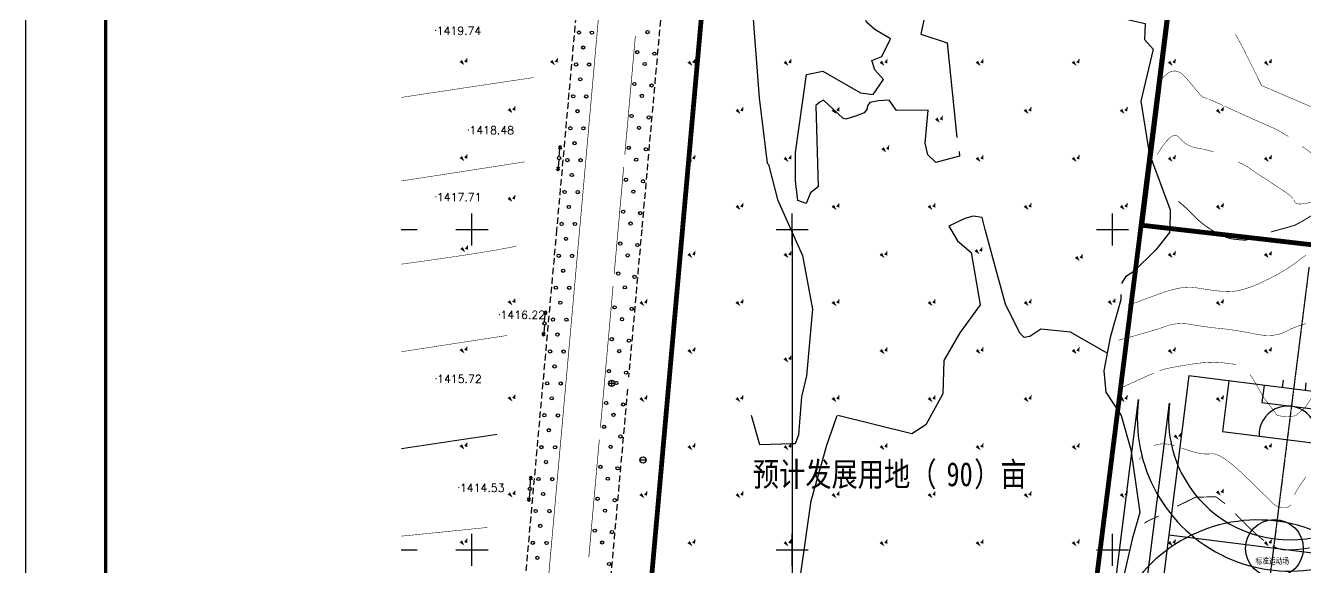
# Model space of a CAD drawing. Extents: x 496261 to 1768172, y 3738341 to 4579341.
# Drawn here: x 496260.6 to 496660.3, y 4379394.5 to 4379563.7 of the extents above; entities that cross this region are included whole.
import ezdxf
from ezdxf.enums import TextEntityAlignment as Align

# ---------------------------------------------------------------- set-up
doc = ezdxf.new("R2010")
doc.units = 0
doc.header["$MEASUREMENT"] = 0
for name, pattern in [('DASHDOT', [25.4, 12.7, -6.35, 0, -6.35]), ('DIVIDE', [1.25, 0.5, -0.25, 0, -0.25, 0, -0.25]), ('X5', [3, 2, -1])]:
    doc.linetypes.add(name, pattern=pattern)
doc.layers.get('0').update_dxf_attribs({"color": 8, "linetype": 'CONTINUOUS'})
for name, color, linetype in [('DGX', 8, 'CONTINUOUS'), ('DLSS', 8, 'CONTINUOUS'), ('DMTZ', 8, 'CONTINUOUS'), ('GXYZ', 8, 'CONTINUOUS'), ('lgcd', 8, 'CONTINUOUS'), ('PUB_TEXT', 7, 'CONTINUOUS'), ('PUB_TITLE', 7, 'CONTINUOUS'), ('TK', 8, 'CONTINUOUS'), ('ZBTZ', 8, 'CONTINUOUS'), ('体育块', 117, 'CONTINUOUS'), ('围栏', 7, 'CONTINUOUS'), ('用地红线', 1, 'DIVIDE')]:
    doc.layers.add(name, color=color, linetype=linetype)
doc.styles.add('HT', font='simhei.ttf', dxfattribs={"width": 0.8})
doc.styles.get("Standard").update_dxf_attribs({"font": 'rs.shx', "bigfont": 'hztxt.shx'})
doc.linetypes.add('10411', pattern='A,2,[150,AAA.SHX,S=1,R=0,X=0,Y=1],2,[151,AAA.SHX,S=1,R=0,X=0,Y=3],1e-11', length=4)
doc.linetypes.add('FENCELINE2', pattern='A,0.25,-0.1,[132,ltypeshp.shx,S=0.1,R=0,X=-0.1,Y=0],-0.1,1', length=1.45)

# ---------------------------------------------------------------- blocks, each defined once
blk = doc.blocks.new('gc170')
at = {"linetype": 'Continuous'}
blk.add_circle((0, 0), 0.5, dxfattribs=at)
blk = doc.blocks.new('gc090')
for points in [[(-1.02, 0.41, 1, 0, 0), (0.15, -0.9, 0, 0, 0)], [(1.07, 1.45, 0, 1, 0), (0.52, 0.05, 1, 1, 0)]]:
    blk.add_lwpolyline(points, format="xyseb")
blk = doc.blocks.new('gc013a')
at = {"linetype": 'Continuous'}
blk.add_line((0.5, 0), (4, 0), dxfattribs=at)
at = {"linetype": 'Continuous', "flags": 128}
for points in [[(2.88, 0.5), (3.38, 0), (2.88, -0.5)], [(3.5, 0.5), (4, 0), (3.5, -0.5)]]:
    blk.add_lwpolyline(points, dxfattribs=at)
blk = doc.blocks.new('gc043')
for p, q in [((-1, 0), (1, 0)), ((0, -1), (0, 1))]:
    blk.add_line(p, q)
blk.add_circle((0, 0), 1)
blk = doc.blocks.new('GC042')
blk.add_line((-1, 0), (1, 0))
blk.add_circle((0, 0), 1)
blk = doc.blocks.new('WERRWW')
at = {"layer": '体育块', "color": 95, "linetype": 'DASHDOT'}
blk.add_line((4835954, -5346683), (4835954, -5521981), dxfattribs=at)
at = {"layer": '体育块', "color": 95}
for p, q in [((4873495, -5351963), (4873495, -5364992)), ((4883255, -5351963), (4873495, -5351963)), ((4883255, -5521972), (4883255, -5351963)), ((4832354, -5382683), (4832354, -5385083)), ((4839554, -5382683), (4839554, -5385083)), ((4868954, -5385083), (4802954, -5385083)), ((4802954, -5385083), (4802954, -5485283)), ((4815554, -5385083), (4815554, -5400983)), ((4826654, -5385083), (4826654, -5390483)), ((4845254, -5385083), (4845254, -5390483)), ((4856354, -5385083), (4856354, -5400983)), ((4868954, -5485283), (4868954, -5385083)), ((4826654, -5390483), (4845254, -5390483)), ((4788289, -5474207), (4788289, -5394341)), ((4798049, -5474207), (4798049, -5394341)), ((4873860, -5394341), (4873860, -5474207)), ((4815554, -5400983), (4856354, -5400983)), ((4868954, -5435183), (4802954, -5435183)), ((4815554, -5469219), (4856354, -5469219)), ((4815554, -5485119), (4815554, -5469219)), ((4856354, -5485119), (4856354, -5469219)), ((4826654, -5479719), (4845254, -5479719)), ((4826654, -5485119), (4826654, -5479719)), ((4845254, -5485119), (4845254, -5479719)), ((4802954, -5485283), (4868954, -5485283)), ((4832354, -5487689), (4832354, -5485289)), ((4839554, -5487689), (4839554, -5485289)), ((4832354, -5487689), (4839554, -5487689)), ((4873495, -5503673), (4873495, -5521972)), ((4873845, -5521972), (4883255, -5521972))]:
    blk.add_line(p, q, dxfattribs=at)
blk.add_circle((4836249, -5435183), 9000, dxfattribs=at)
for centre, radius, start, end in [((4835947, -5394341), 47658, 38.01301, 180), ((4835947, -5394341), 37898, 0, 180), ((4835954, -5399483), 9000, 189.5941, 350.4059), ((4835954, -5470719), 9000, 9.5941, 170.4059), ((4835947, -5474323), 47658, 179.82458, 321.98699), ((4835947, -5474323), 37898, 179.82458, 0.17542)]:
    blk.add_arc(centre, radius, start, end, dxfattribs=at)

msp = doc.modelspace()

# ---------------------------------------------------------------- linework, layer by layer
at = {"linetype": 'Continuous', "flags": 128}
msp.add_lwpolyline([(496500, 4379500), (496500, 4379220.83)], dxfattribs=at)
at = {"layer": 'DGX', "color": 8, "linetype": 'Continuous', "const_width": 0.15}
for points in [[(496638.44, 4379560.95), (496641.25, 4379555.85)], [(496614.71, 4379455.88), (496615.43, 4379456.15), (496616.08, 4379456.36), (496616.65, 4379456.51), (496617.35, 4379456.66), (496618.17, 4379456.84), (496619.11, 4379457.02), (496620.18, 4379457.21), (496621.37, 4379457.42), (496622.68, 4379457.64), (496624.11, 4379457.88), (496625.57, 4379458.09), (496626.95, 4379458.27), (496628.26, 4379458.41), (496629.5, 4379458.5), (496630.66, 4379458.56), (496631.74, 4379458.57), (496632.75, 4379458.55), (496633.69, 4379458.48), (496634.57, 4379458.39), (496635.41, 4379458.29), (496636.2, 4379458.2), (496636.96, 4379458.09), (496637.68, 4379457.99), (496638.35, 4379457.88), (496638.57, 4379457.84)], [(496638.57, 4379457.84), (496638.68, 4379457.82)], [(496603.29, 4379450.85), (496605.84, 4379452.02), (496608.12, 4379453.05), (496610.13, 4379453.95), (496611.86, 4379454.7), (496612.98, 4379455.18)], [(496642.97, 4379454.72), (496643.69, 4379453.69), (496644.5, 4379452.4), (496645.35, 4379450.92), (496646.19, 4379449.41), (496646.98, 4379447.99), (496647.21, 4379447.59), (496651.52, 4379441.93), (496654.47, 4379441.49), (496657.17, 4379441.85), (496660.31, 4379444.53), (496660.78, 4379445.26), (496661.81, 4379446.92), (496662.36, 4379447.74)]]:
    msp.add_lwpolyline(points, dxfattribs=at)
at = {"layer": 'DGX', "color": 8, "linetype": 'Continuous'}
for points, const_width, elevation in [([(496641.2, 4379555.85), (496646.59, 4379544.96), (496649.31, 4379543.8)], 0.15, 1414), ([(496613.76, 4379544.28), (496614.91, 4379546.24), (496616.06, 4379547.75), (496617.22, 4379548.8), (496618.39, 4379549.4), (496619.56, 4379549.54), (496620.75, 4379549.22), (496621.94, 4379548.46), (496623.13, 4379547.23), (496624.26, 4379545.87), (496625.25, 4379544.69), (496626.09, 4379543.69), (496626.78, 4379542.87), (496627.33, 4379542.23), (496627.74, 4379541.77), (496628, 4379541.49), (496628.11, 4379541.4), (496628.17, 4379541.39), (496628.24, 4379541.37), (496628.34, 4379541.34), (496628.46, 4379541.3), (496628.6, 4379541.26), (496628.77, 4379541.21), (496628.95, 4379541.15), (496629.16, 4379541.09), (496629.5, 4379540.96), (496629.69, 4379540.88)], 0.15, 1413.5), ([(496419.21, 4379547.46), (496418.53, 4379547.36), (496411.67, 4379546.34), (496404.15, 4379545.22), (496395.97, 4379543.99), (496387.5, 4379542.71)], 0.15, 1419), ([(496387.5, 4379542.71), (496387.13, 4379542.65), (496377.9, 4379541.26), (496377.88, 4379541.25)], 0.15, 1419), ([(496630.04, 4379540.74), (496630.07, 4379540.72), (496630.88, 4379540.38), (496631.93, 4379539.92), (496633.21, 4379539.35), (496634.57, 4379538.73)], 0.15, 1413.5), ([(496649.41, 4379543.76), (496662.22, 4379538.27)], 0.15, 1414), ([(496635.05, 4379538.52), (496636.47, 4379537.87), (496638.46, 4379536.97), (496640.49, 4379536.05), (496642.34, 4379535.21), (496644.03, 4379534.45), (496645.56, 4379533.77), (496646.92, 4379533.16), (496648.11, 4379532.64), (496649.14, 4379532.19), (496650, 4379531.83), (496650.82, 4379531.46), (496651.69, 4379531.01), (496652.64, 4379530.49), (496653.65, 4379529.88), (496654.73, 4379529.19), (496654.97, 4379529.03)], 0.15, 1413.5), ([(496613.97, 4379523.48), (496615.48, 4379525.78), (496616.82, 4379527.53), (496618, 4379528.72), (496619.02, 4379529.37), (496619.87, 4379529.46), (496620.56, 4379529), (496621.18, 4379528.3), (496621.83, 4379527.68), (496622.5, 4379527.13), (496623.19, 4379526.66), (496623.91, 4379526.26), (496624.65, 4379525.93), (496625.42, 4379525.68), (496626.21, 4379525.5), (496626.99, 4379525.36), (496627.74, 4379525.22), (496628.44, 4379525.08), (496629.1, 4379524.93), (496629.72, 4379524.78), (496630.3, 4379524.63), (496630.84, 4379524.48), (496631.34, 4379524.33), (496631.66, 4379524.22)], 0.15, 1413), ([(496659.32, 4379525.93), (496659.59, 4379525.73), (496660.69, 4379524.91), (496661.66, 4379524.19), (496662.49, 4379523.57), (496663.18, 4379523.04), (496663.74, 4379522.62), (496664.16, 4379522.29), (496664.44, 4379522.07)], 0.15, 1413.5), ([(496416.53, 4379521.16), (496415.52, 4379521), (496405.3, 4379519.41), (496393.34, 4379517.55), (496387.5, 4379516.65)], 0.15, 1418), ([(496639.21, 4379521.12), (496640.6, 4379520.47), (496641.86, 4379519.78), (496642.98, 4379519.06), (496643.86, 4379518.39)], 0.15, 1413), ([(496387.5, 4379516.65), (496379.65, 4379515.43), (496377.88, 4379515.16)], 0.15, 1418), ([(496643.86, 4379518.39), (496654.77, 4379511.23), (496655.28, 4379510.77), (496655.74, 4379510.33), (496656.12, 4379509.93), (496656.32, 4379509.69)], 0.15, 1413), ([(496620.6, 4379508.78), (496620.77, 4379508.65), (496621.4, 4379508.13), (496622.02, 4379507.61), (496622.64, 4379507.07), (496623.25, 4379506.51), (496623.85, 4379505.94), (496624.45, 4379505.35), (496625.04, 4379504.75), (496625.63, 4379504.14), (496626.23, 4379503.52), (496626.88, 4379502.91), (496627.57, 4379502.31), (496628.31, 4379501.72), (496629.1, 4379501.13), (496629.93, 4379500.56), (496630.79, 4379500)], 0.3, 1412.5), ([(496656.6, 4379509.32), (496656.69, 4379509.21), (496656.87, 4379508.89), (496656.99, 4379508.6), (496657.12, 4379508.36), (496657.37, 4379508.18), (496657.73, 4379508.06), (496658.2, 4379507.99), (496658.78, 4379507.99), (496659.47, 4379508.04), (496660.26, 4379508.15), (496661.17, 4379508.32), (496662.09, 4379508.51), (496662.36, 4379508.57)], 0.15, 1413), ([(496652.21, 4379500), (496653.17, 4379500.26), (496654.17, 4379500.54), (496655.01, 4379500.78), (496655.7, 4379500.98), (496656.24, 4379501.14), (496656.63, 4379501.26), (496656.99, 4379501.39), (496657.4, 4379501.58), (496657.88, 4379501.82), (496658.43, 4379502.11), (496659.04, 4379502.45), (496659.72, 4379502.85), (496660.46, 4379503.3), (496661.27, 4379503.8), (496662.08, 4379504.31), (496662.85, 4379504.76), (496663.56, 4379505.16), (496664.21, 4379505.5), (496664.8, 4379505.78)], 0.3, 1412.5), ([(496630.79, 4379500), (496630.8, 4379499.99), (496631.72, 4379499.44), (496632.64, 4379498.92), (496633.53, 4379498.46), (496634.37, 4379498.06), (496635.17, 4379497.73), (496635.93, 4379497.45), (496636.65, 4379497.24), (496637.33, 4379497.09), (496637.96, 4379497), (496638.55, 4379496.94), (496639.08, 4379496.89), (496639.56, 4379496.84), (496639.97, 4379496.8), (496640.33, 4379496.77), (496640.63, 4379496.74), (496640.88, 4379496.72), (496641.07, 4379496.7), (496641.22, 4379496.69), (496641.37, 4379496.69), (496641.52, 4379496.69), (496641.66, 4379496.71), (496641.79, 4379496.73), (496641.91, 4379496.76), (496642.03, 4379496.8), (496642.15, 4379496.85), (496642.26, 4379496.9), (496642.36, 4379496.96), (496642.46, 4379497.02), (496642.56, 4379497.07), (496642.66, 4379497.13), (496642.75, 4379497.2), (496642.83, 4379497.26), (496642.92, 4379497.32), (496643.09, 4379497.41), (496643.31, 4379497.49)], 0.3, 1412.5), ([(496649.53, 4379499.27), (496650.74, 4379499.6), (496652.03, 4379499.95), (496652.21, 4379500)], 0.3, 1412.5), ([(496413.83, 4379494.8), (496408.03, 4379493.69), (496401.32, 4379492.57), (496394.3, 4379491.51), (496387.5, 4379490.52)], 0.15, 1417), ([(496387.5, 4379490.52), (496386.9, 4379490.43), (496379.13, 4379489.35), (496377.88, 4379489.19)], 0.15, 1417), ([(496608.65, 4379477.71), (496608.76, 4379477.75), (496610.03, 4379478.22), (496611.46, 4379478.74), (496613.03, 4379479.32), (496614.75, 4379479.95), (496616.5, 4379480.56), (496618.15, 4379481.06), (496619.7, 4379481.46), (496621.16, 4379481.75), (496622.51, 4379481.93), (496623.77, 4379482.01), (496624.93, 4379481.98), (496625.99, 4379481.85), (496627.01, 4379481.67), (496628.06, 4379481.5), (496629.13, 4379481.33), (496630.22, 4379481.18), (496631.34, 4379481.03), (496632.48, 4379480.9), (496633.65, 4379480.77), (496634.84, 4379480.65), (496636.08, 4379480.6), (496637.39, 4379480.66), (496638.78, 4379480.85), (496640.24, 4379481.16), (496641.77, 4379481.59), (496643.37, 4379482.14), (496645.05, 4379482.8), (496646.81, 4379483.59), (496648.54, 4379484.44), (496650.17, 4379485.27), (496651.7, 4379486.09), (496653.12, 4379486.91), (496654.44, 4379487.71), (496655.65, 4379488.5), (496656.76, 4379489.28), (496657.76, 4379490.04), (496658.69, 4379490.77), (496659.59, 4379491.43), (496660.46, 4379492.01)], 0.15, 1412), ([(496604.87, 4379476.42), (496605.44, 4379476.56)], 0.15, 1412), ([(496606.24, 4379476.82), (496608.76, 4379477.75)], 0.15, 1412), ([(496601.83, 4379465.43), (496604.55, 4379466.17), (496607.02, 4379466.86), (496609.25, 4379467.49), (496611.24, 4379468.07), (496612.99, 4379468.59), (496614.49, 4379469.05), (496615.75, 4379469.46), (496616.77, 4379469.82), (496617.67, 4379470.12), (496618.59, 4379470.35), (496619.53, 4379470.51), (496620.48, 4379470.62), (496621.45, 4379470.65), (496622.44, 4379470.63), (496623.44, 4379470.53), (496624.46, 4379470.38), (496625.5, 4379470.19), (496626.57, 4379470.02), (496627.66, 4379469.85), (496628.77, 4379469.69), (496629.91, 4379469.54), (496631.08, 4379469.4), (496632.27, 4379469.26), (496633.48, 4379469.14), (496634.73, 4379469.01), (496636.01, 4379468.85), (496637.33, 4379468.67), (496638.69, 4379468.46), (496640.09, 4379468.23), (496641.52, 4379467.98), (496642.99, 4379467.7), (496644.5, 4379467.39), (496645.99, 4379467.13), (496647.41, 4379466.97), (496648.76, 4379466.92), (496650.03, 4379466.98), (496651.22, 4379467.14), (496652.34, 4379467.41), (496653.39, 4379467.78), (496654.37, 4379468.26), (496655.36, 4379468.78), (496656.47, 4379469.28), (496657.68, 4379469.75), (496659.01, 4379470.2), (496660.45, 4379470.63)], 0.15, 1411.5), ([(496410.99, 4379466.93), (496404.97, 4379466.01), (496397.27, 4379464.83), (496387.5, 4379463.32)], 0.15, 1416), ([(496387.5, 4379463.32), (496377.88, 4379461.84)], 0.15, 1416), ([(496387.5, 4379433.02), (496384.06, 4379432.5), (496379.45, 4379431.81), (496377.88, 4379431.56)], 0.3, 1415), ([(496407.83, 4379436.05), (496404.4, 4379435.54), (496396.53, 4379434.37), (496389.75, 4379433.36), (496387.5, 4379433.02)], 0.3, 1415), ([(496613.05, 4379432.51), (496613.4, 4379432.69), (496614.41, 4379432.97), (496615.54, 4379433.09), (496616.79, 4379433.05), (496618.16, 4379432.84), (496619.45, 4379432.51)], 0.15, 1410.5), ([(496608.3, 4379428.11), (496608.47, 4379428.32), (496608.72, 4379428.6), (496609.03, 4379428.94), (496609.42, 4379429.34), (496609.49, 4379429.41)], 0.15, 1410.5), ([(496621.51, 4379431.82), (496622.83, 4379431.35), (496624.31, 4379430.87), (496625.68, 4379430.48), (496626.93, 4379430.19), (496628.06, 4379430), (496629.08, 4379429.9), (496629.99, 4379429.9), (496630.77, 4379429.99), (496631.58, 4379430), (496632.54, 4379429.75), (496633.65, 4379429.25), (496634.92, 4379428.49), (496636.34, 4379427.48), (496637.92, 4379426.21), (496639.65, 4379424.69), (496641.53, 4379422.9), (496643.38, 4379421.1), (496645.02, 4379419.5), (496646.45, 4379418.1), (496647.67, 4379416.92), (496648.67, 4379415.94), (496649.46, 4379415.16), (496650.04, 4379414.59), (496650.41, 4379414.23), (496650.69, 4379413.99), (496651.01, 4379413.78), (496651.37, 4379413.6), (496651.77, 4379413.46), (496652.2, 4379413.34), (496652.68, 4379413.26), (496653.2, 4379413.21), (496653.75, 4379413.2), (496654.3, 4379413.23), (496654.78, 4379413.35), (496655.2, 4379413.53), (496655.55, 4379413.79), (496655.77, 4379414.04)], 0.15, 1410.5), ([(496656.86, 4379417.13), (496657.26, 4379417.94), (496657.85, 4379418.97), (496658.58, 4379420.12), (496659.46, 4379421.4), (496660.49, 4379422.8)], 0.15, 1410.5), ([(496620.2, 4379413.6), (496626.03, 4379416.45), (496632.36, 4379416.54)], 0.3, 1410), ([(496632.36, 4379416.54), (496635.17, 4379414.39)], 0.3, 1410), ([(496610.04, 4379408.28), (496610.21, 4379408.45), (496610.51, 4379408.66), (496610.93, 4379408.9), (496611.46, 4379409.17), (496612.11, 4379409.49), (496612.88, 4379409.83), (496613.76, 4379410.21), (496614.45, 4379410.5)], 0.3, 1410), ([(496638.32, 4379411.29), (496638.48, 4379411.13), (496639.82, 4379409.81), (496641.31, 4379408.34), (496642.94, 4379406.72), (496644.62, 4379405.13), (496646.21, 4379403.75), (496647.36, 4379402.87)], 0.3, 1410), ([(496387.5, 4379405.23), (496384.33, 4379404.91), (496380.66, 4379404.54), (496377.88, 4379404.26)], 0.15, 1414), ([(496404.86, 4379406.99), (496404.34, 4379406.93), (496402.08, 4379406.71), (496399.63, 4379406.46), (496396.98, 4379406.19), (496394.12, 4379405.9), (496391.06, 4379405.59), (496387.79, 4379405.26), (496387.5, 4379405.23)], 0.15, 1414), ([(496650.05, 4379401.17), (496650.56, 4379400.9), (496651.85, 4379400.37), (496653.07, 4379400.05), (496654.22, 4379399.94), (496655.34, 4379399.96), (496656.51, 4379400.01), (496657.72, 4379400.1), (496658.97, 4379400.23), (496660.27, 4379400.4), (496661.6, 4379400.6)], 0.3, 1410)]:
    msp.add_lwpolyline(points, dxfattribs=dict(at, const_width=const_width, elevation=elevation))
at = {"layer": 'DLSS', "color": 8, "linetype": 'X5', "flags": 128}
for points, elevation in [([(496441.29, 4379665.16), (496426.42, 4379500)], 1423.61), ([(496464.96, 4379634.12), (496464.65, 4379630.63), (496458.48, 4379561.27), (496453.01, 4379500)], 1423.93), ([(496426.42, 4379500), (496402.31, 4379232.36)], 1423.61), ([(496453.01, 4379500), (496451.52, 4379483.28), (496448.89, 4379453.88)], 1423.93), ([(496448.56, 4379450.13), (496443.6, 4379394.79), (496436.96, 4379320.27), (496431.01, 4379253.35), (496430.03, 4379241.9)], 1423.93)]:
    msp.add_lwpolyline(points, dxfattribs=dict(at, elevation=elevation))
at = {"layer": 'DLSS', "color": 8, "linetype": 'Continuous', "const_width": 0.2, "flags": 128}
for points, elevation in [([(496433.61, 4379500), (496435.52, 4379521.36), (496442.03, 4379594.77), (496444.64, 4379623.75)], 1408.21), ([(496451.02, 4379560.4), (496447.71, 4379523.24)], 1424.42), ([(496447.37, 4379519.49), (496445.63, 4379500)], 1424.42), ([(496417.8, 4379323.15), (496420.24, 4379350.61), (496427.91, 4379436.23), (496433.61, 4379500)], 1408.21), ([(496445.63, 4379500), (496444.4, 4379486.16)], 1424.42), ([(496444.06, 4379482.41), (496440.1, 4379438.1)], 1424.42), ([(496439.76, 4379434.35), (496436.48, 4379397.67)], 1424.42)]:
    msp.add_lwpolyline(points, dxfattribs=dict(at, elevation=elevation))
at = {"layer": 'DMTZ', "color": 8, "linetype": '10411', "flags": 128}
for points, elevation in [([(496474.33, 4379665.65), (496478.12, 4379642.46), (496488.82, 4379632.86), (496488.67, 4379614.54), (496488.33, 4379594.41), (496491.29, 4379579.81), (496487.54, 4379569.71), (496489.72, 4379541.11), (496492.14, 4379520.78), (496492.55, 4379520.36), (496495.36, 4379509.35), (496499.57, 4379500)], 1423.03), ([(496552.13, 4379524.36), (496552.25, 4379522.92), (496544.85, 4379520.94), (496542.37, 4379523.35), (496541.57, 4379527.01), (496542.44, 4379537.3), (496532.6, 4379537.16), (496530.23, 4379540.37), (496526.92, 4379540.24), (496524.19, 4379539.66), (496523.52, 4379538.66), (496523.34, 4379537.47), (496522.49, 4379536.49), (496519.81, 4379535.45), (496516.76, 4379534.46), (496515.82, 4379534.79), (496509.8, 4379540.41), (496508.67, 4379539.83), (496507.36, 4379538.79), (496508.15, 4379513.35), (496505.73, 4379511.44), (496504.41, 4379508.14), (496501.73, 4379509.07), (496501, 4379515.25), (496500.98, 4379524.05), (496504.47, 4379548.47), (496509.52, 4379549.49), (496521.34, 4379542.65), (496525.32, 4379542.18), (496528.52, 4379546.87), (496525.81, 4379549.91), (496524.91, 4379552.75), (496527.96, 4379554.05), (496530.71, 4379559.52), (496525.84, 4379562.42), (496523.21, 4379564.78), (496520.67, 4379575.59), (496512.43, 4379582.15), (496510.14, 4379585.88), (496508.52, 4379608.32), (496511.72, 4379623.5), (496508.41, 4379636.66), (496510.58, 4379643.06), (496508.83, 4379650.16), (496500.39, 4379654.57), (496500, 4379655.12)], 1420.62), ([(496662.96, 4379628.59), (496655.81, 4379623.22), (496653.25, 4379620.86), (496646.84, 4379623.19), (496637.22, 4379626.08), (496628.42, 4379628.6), (496623.62, 4379625.84), (496616.96, 4379616.88), (496613.28, 4379599.78), (496608.45, 4379599.9), (496599.31, 4379566.85), (496610.21, 4379564.39), (496609.97, 4379559.4), (496612.68, 4379556.36), (496608.88, 4379540.08), (496611.52, 4379523.84), (496618.07, 4379506.11), (496617.88, 4379500)], 1405.29), ([(496545.33, 4379585.46), (496540.18, 4379561.03), (496548.39, 4379558.33), (496551.38, 4379528.71)], 1420.62), ([(496560.28, 4379500), (496559.28, 4379503.74), (496556.52, 4379504.15), (496553.94, 4379503.45), (496548.89, 4379501.04), (496549.5, 4379500)], 1414.66), ([(496499.57, 4379500), (496500, 4379499.05)], 1423.03), ([(496499.57, 4379500), (496500, 4379499.05)], 1423.03), ([(496500, 4379499.05), (496503.22, 4379491.9), (496506.33, 4379475.11), (496504.43, 4379454.37), (496502.89, 4379447.79), (496502.01, 4379435.9), (496500.94, 4379433.09)], 1423.03), ([(496549.5, 4379500), (496551.58, 4379496.47), (496555.84, 4379492.8), (496558.7, 4379476.45), (496552.31, 4379467.75), (496547.4, 4379459.16), (496546.99, 4379448.67), (496541.76, 4379439.07), (496537.34, 4379436.19), (496514.25, 4379441.93)], 1414.66), ([(496598.31, 4379461.36), (496586.95, 4379467.92), (496577.67, 4379468.95), (496574.16, 4379466.57), (496572.42, 4379466.26), (496571.09, 4379467.63), (496566.64, 4379476.74), (496562.94, 4379490.01), (496560.28, 4379500)], 1414.66), ([(496617.88, 4379500), (496617.85, 4379499.09), (496613.61, 4379493.69), (496606.68, 4379486.91), (496604.05, 4379485.28), (496602.86, 4379483.19)], 1405.29), ([(496602.6, 4379479.71), (496602.59, 4379478.03), (496599.27, 4379466.33), (496597.28, 4379455.94), (496597.98, 4379449.25), (496602.76, 4379441.91), (496605.76, 4379431.3), (496608.54, 4379411.67), (496606.19, 4379403.28), (496602.84, 4379388.8)], 1405.29), ([(496500, 4379433.06), (496489.86, 4379432.78), (496487.31, 4379441.93)], 1423.03), ([(496502.72, 4379392.57), (496505.91, 4379415.32), (496510.79, 4379432.63), (496514.05, 4379441.98)], 1414.59), ([(496500.94, 4379433.09), (496500, 4379433.06)], 1423.03)]:
    msp.add_lwpolyline(points, dxfattribs=dict(at, elevation=elevation))
at = {"layer": 'lgcd', "color": 8, "linetype": 'Continuous', "const_width": 0.2, "flags": 128}
for points in [[(496388.54, 4379562.18, 1), (496388.74, 4379562.18, 1)], [(496398.77, 4379531.09, 1), (496398.97, 4379531.09, 1)], [(496388.61, 4379510.21, 1), (496388.81, 4379510.21, 1)], [(496408.47, 4379473.44, 1), (496408.67, 4379473.44, 1)], [(496388.67, 4379453.44, 1), (496388.87, 4379453.44, 1)], [(496395.79, 4379419.44, 1), (496395.99, 4379419.44, 1)]]:
    msp.add_lwpolyline(points, format="xyb", close=True, dxfattribs=at)
at = {"layer": 'PUB_TITLE'}
msp.add_lwpolyline([(496260.59, 4378959.16), (497449.59, 4378959.16), (497449.59, 4379800.16), (496260.59, 4379800.16)], close=True, dxfattribs=at)
at = {"layer": 'PUB_TITLE', "const_width": 1}
msp.add_lwpolyline([(496285.59, 4378969.16), (497439.59, 4378969.16), (497439.59, 4379790.16), (496285.59, 4379790.16)], close=True, dxfattribs=at)
at = {"layer": 'TK', "color": 8, "linetype": 'Continuous'}
for p, q in [((496400, 4379495), (496400, 4379505)), ((496500, 4379495), (496500, 4379505)), ((496600, 4379495), (496600, 4379505)), ((496395, 4379500), (496405, 4379500)), ((496495, 4379500), (496505, 4379500)), ((496595, 4379500), (496605, 4379500)), ((496400, 4379395), (496400, 4379405)), ((496500, 4379395), (496500, 4379405)), ((496600, 4379395), (496600, 4379405)), ((496395, 4379400), (496405, 4379400)), ((496495, 4379400), (496505, 4379400)), ((496595, 4379400), (496605, 4379400))]:
    msp.add_line(p, q, dxfattribs=at)
at = {"layer": 'TK', "linetype": 'Continuous'}
for p, q in [((496377.88, 4379500), (496382.88, 4379500)), ((496377.88, 4379400), (496382.88, 4379400))]:
    msp.add_line(p, q, dxfattribs=at)
at = {"layer": '围栏', "color": 1, "linetype": 'FENCELINE2', "ltscale": 5, "const_width": 0.5}
msp.add_lwpolyline([(496609.16, 4379501.35), (496768.13, 4379483.24), (496742.87, 4379270.34), (496734.25, 4379264.29), (496581.29, 4379282.01)], close=True, dxfattribs=at)
at = {"layer": '用地红线', "color": 1, "linetype": 'DIVIDE', "ltscale": 15, "const_width": 1.5, "elevation": 1400.7}
msp.add_lwpolyline([(497214.38, 4379517.07), (496699.16, 4379622.03), (496480.56, 4379666.65), (496441.99, 4379232.97), (497169.2, 4379149.49), (497215.28, 4379514.34), (497215.3, 4379514.78), (497215.3, 4379515.31), (497214.62, 4379516.67)], close=True, dxfattribs=at)
at = {"layer": '用地红线', "color": 4, "linetype": 'DIVIDE', "ltscale": 15, "const_width": 1.5, "elevation": 1400.7}
for points in [[(496480.56, 4379666.65), (496626.06, 4379636.95), (496573.21, 4379217.91), (496441.99, 4379232.97)], [(496626.06, 4379636.95), (497214.38, 4379517.07), (497215.3, 4379515.31), (497205, 4379432.95), (496609.16, 4379501.35), (496626.06, 4379636.95)]]:
    msp.add_lwpolyline(points, close=True, dxfattribs=at)

# ---------------------------------------------------------------- block references
at = {"xscale": 0.0009999999332668665, "yscale": 0.001000000163912773, "zscale": 0.001, "rotation": 352.8118070361583}
msp.add_blockref('WERRWW', (492532.46, 4385398.07, 1400.7), dxfattribs=at)
at = {"layer": 'DMTZ', "color": 8, "linetype": 'Continuous'}
for p in [(496397.5, 4379552.23), (496425.78, 4379552.23), (496468.68, 4379551.99), (496498.68, 4379551.99), (496528.68, 4379551.99), (496558.68, 4379551.99), (496588.68, 4379551.99), (496618.68, 4379551.99), (496648.68, 4379551.99), (496412.5, 4379537.23), (496483.68, 4379536.99), (496513.68, 4379536.99), (496573.68, 4379536.99), (496603.68, 4379536.99), (496633.68, 4379536.99), (496545.99, 4379534.23), (496529.23, 4379524.98), (496397.5, 4379522.23), (496468.68, 4379521.99), (496498.68, 4379521.99), (496558.68, 4379521.99), (496588.68, 4379521.99), (496618.68, 4379521.99), (496648.68, 4379521.99), (496412.47, 4379509.49), (496483.68, 4379506.99), (496513.68, 4379506.99), (496543.68, 4379506.99), (496573.68, 4379506.99), (496603.68, 4379506.99), (496633.68, 4379506.99), (496397.73, 4379493.8), (496468.68, 4379491.99), (496498.68, 4379491.99), (496528.68, 4379491.99), (496558.32, 4379493.19), (496589.67, 4379491.03), (496618.68, 4379491.99), (496648.68, 4379491.99), (496412.5, 4379477.23), (496453.68, 4379476.99), (496483.68, 4379476.99), (496513.68, 4379476.99), (496543.68, 4379476.99), (496573.68, 4379476.99), (496599.89, 4379477.24), (496633.68, 4379476.99), (496397.5, 4379462.23), (496468.68, 4379461.99), (496498.68, 4379459.38), (496528.68, 4379461.99), (496558.68, 4379461.99), (496588.68, 4379461.99), (496618.68, 4379461.99), (496648.68, 4379461.99), (496412.5, 4379447.23), (496453.68, 4379446.99), (496483.68, 4379446.99), (496513.68, 4379446.99), (496543.68, 4379446.99), (496573.68, 4379446.99), (496603.68, 4379446.99), (496633.68, 4379446.99), (496620.48, 4379435.28), (496397.5, 4379432.23), (496468.68, 4379431.99), (496498.68, 4379431.99), (496528.68, 4379431.99), (496558.68, 4379431.99), (496588.68, 4379431.99), (496648.68, 4379431.99), (496412.5, 4379417.23), (496453.68, 4379416.99), (496483.68, 4379416.99), (496513.68, 4379416.99), (496543.68, 4379416.99), (496573.68, 4379416.99), (496603.68, 4379416.99), (496633.72, 4379417.8), (496397.5, 4379402.23), (496468.68, 4379401.99), (496498.68, 4379401.99), (496528.68, 4379401.99), (496558.68, 4379401.99), (496588.68, 4379401.99), (496618.68, 4379401.99), (496648.68, 4379401.99)]:
    msp.add_blockref('gc090', p, dxfattribs=at)
at = {"layer": 'GXYZ', "color": 8, "linetype": 'Continuous'}
for p, rotation in [((496427.21, 4379522.31), 84.94137823728), ((496427.21, 4379522.31), 264.9411358530892), ((496422.64, 4379470.68), 84.94113585308916), ((496422.64, 4379470.68), 264.9411358995981), ((496418.07, 4379419.05), 84.94113589959804), ((496418.07, 4379419.05), 264.9411357999362)]:
    msp.add_blockref('gc013a', p, dxfattribs=dict(at, rotation=rotation))
for name, p in [('gc170', (496427.21, 4379522.31)), ('gc170', (496422.64, 4379470.68)), ('gc043', (496443.62, 4379452, 1416.65)), ('GC042', (496453.41, 4379428.05, 1414.7)), ('gc170', (496418.07, 4379419.05))]:
    msp.add_blockref(name, p, dxfattribs=at)
at = {"layer": 'ZBTZ', "color": 8, "linetype": 'Continuous'}
for p, rotation in [((496433.42, 4379561.53), 84.81798413005386), ((496437.45, 4379561.5), 84.92362745756222), ((496454.82, 4379561.65), 264.9189838164284), ((496434.72, 4379556.86), 264.8705263944912), ((496451.6, 4379555.4), 84.92526962064964), ((496456.96, 4379554.94), 84.92526962064964), ((496432.51, 4379551.57), 84.81798413005386), ((496436.57, 4379551.54), 84.92362745756222), ((496453.93, 4379551.69), 264.9189838164284), ((496433.83, 4379546.9), 264.8705263944912), ((496450.71, 4379545.44), 84.92526962064964), ((496456.08, 4379544.98), 84.92526962064964), ((496431.61, 4379541.61), 84.81798413005386), ((496435.68, 4379541.58), 84.92362745756222), ((496453.05, 4379541.73), 264.9189838164284), ((496432.94, 4379536.94), 264.8705263944912), ((496449.83, 4379535.48), 84.92526962064964), ((496455.19, 4379535.02), 84.92526962064964), ((496430.71, 4379531.65), 84.81798413005386), ((496434.8, 4379531.62), 84.92362745756222), ((496452.16, 4379531.77), 264.9189838164284), ((496432.04, 4379526.98), 264.8705263944912), ((496448.95, 4379525.51), 84.92526962064964), ((496454.31, 4379525.06), 84.92526962064964), ((496429.8, 4379521.69), 84.81798413005386), ((496433.91, 4379521.66), 84.92362745756222), ((496451.28, 4379521.81), 264.9189838164284), ((496431.15, 4379517.02), 264.8705263944912), ((496448.06, 4379515.55), 84.92526962064964), ((496453.42, 4379515.09), 84.92526962064964), ((496428.9, 4379511.73), 84.81798413005386), ((496433.03, 4379511.7), 84.92362745756222), ((496450.39, 4379511.84), 264.9189838164284), ((496430.25, 4379507.06), 264.8705263944912), ((496447.18, 4379505.59), 84.92526962064964), ((496452.54, 4379505.13), 84.92526962064964), ((496428, 4379501.77), 84.81798413005386), ((496432.14, 4379501.74), 84.92362745756222), ((496449.51, 4379501.88), 264.9189838164284), ((496429.36, 4379497.1), 264.8705264077778), ((496446.29, 4379495.63), 84.92526962064964), ((496448.62, 4379491.92), 264.9189838164284), ((496451.65, 4379495.17), 84.92526962064964), ((496427.09, 4379491.81), 84.81798413005386), ((496431.26, 4379491.78), 84.9236274708501), ((496428.47, 4379487.14), 264.8705264077778), ((496445.67, 4379486.25), 84.92526962064964), ((496450.77, 4379485.21), 84.92526962064964), ((496426.19, 4379481.85), 84.81798413005386), ((496430.37, 4379481.82), 84.9236274708501), ((496447.74, 4379481.96), 264.9189838164284), ((496427.57, 4379477.18), 264.8705264077778), ((496425.29, 4379471.9), 84.81798413005386), ((496444.52, 4379475.71), 84.92526962064964), ((496446.85, 4379472), 264.9189838164284), ((496449.89, 4379475.25), 84.92526962064964), ((496429.49, 4379471.86), 84.9236274708501), ((496426.68, 4379467.22), 264.8705264077778), ((496443.64, 4379465.75), 84.92526962064964), ((496449, 4379465.29), 84.92526962064964), ((496424.38, 4379461.94), 84.81798413005386), ((496428.6, 4379461.9), 84.9236274708501), ((496445.96, 4379462.04), 264.9189838164284), ((496425.78, 4379457.26), 264.8705264077778), ((496423.48, 4379451.98), 84.81798413005386), ((496427.72, 4379451.93), 84.9236274708501), ((496442.75, 4379455.79), 84.92526962064964), ((496445.08, 4379452.08), 264.9189838164284), ((496448.12, 4379455.33), 84.92526962064964), ((496424.89, 4379447.3), 264.8705264077778), ((496441.87, 4379445.83), 84.92526962064964), ((496447.23, 4379445.37), 84.92526962064964), ((496422.58, 4379442.02), 84.81798413005386), ((496426.83, 4379441.97), 84.9236274708501), ((496444.19, 4379442.12), 264.9189838164284), ((496424, 4379437.34), 264.8705264077778), ((496441.26, 4379438.41), 84.92526962064964), ((496421.68, 4379432.06), 84.81798413005386), ((496425.95, 4379432.01), 84.9236274708501), ((496443.31, 4379432.16), 264.9189838164284), ((496446.35, 4379435.41), 84.92526962064964), ((496423.1, 4379427.38), 264.8705264077778), ((496440.1, 4379425.91), 84.92526962064964), ((496445.46, 4379425.45), 84.92526962064964), ((496420.77, 4379422.1), 84.81798413005386), ((496425.06, 4379422.05), 84.9236274708501), ((496442.42, 4379422.2), 264.9189838164284), ((496422.21, 4379417.42), 264.8705264077778), ((496439.22, 4379415.95), 84.92526962064964), ((496419.87, 4379412.14), 84.81798413005386), ((496424.18, 4379412.09), 84.9236274708501), ((496441.54, 4379412.24), 264.9189838164284), ((496444.58, 4379415.49), 84.92526962064964), ((496421.31, 4379407.46), 264.8705264077778), ((496438.33, 4379405.98), 84.92526962064964), ((496443.69, 4379405.53), 84.92526962064964), ((496418.97, 4379402.18), 84.81798413005386), ((496423.29, 4379402.13), 84.9236274708501), ((496440.65, 4379402.28), 264.9189838164284), ((496420.42, 4379397.5), 264.8705264077778), ((496442.81, 4379395.57), 84.92526962064964)]:
    msp.add_blockref('gc170', p, dxfattribs=dict(at, rotation=rotation))

# ---------------------------------------------------------------- texts
at = {"layer": 'lgcd', "color": 8, "linetype": 'Continuous'}
for s, p in [('1419.74', (496395.94, 4379562.08, -1416.22)), ('1418.48', (496406.17, 4379530.99, -1416.22)), ('1417.71', (496396.01, 4379510.12, -1416.22)), ('1416.22', (496415.87, 4379473.35, -1416.22)), ('1415.72', (496396.07, 4379453.34, -1416.22)), ('1414.53', (496403.19, 4379419.34, -1416.22))]:
    msp.add_text(s, height=2.5, dxfattribs=at).set_placement(p, align=Align.MIDDLE)
at = {"layer": 'PUB_TEXT', "color": 1, "style": 'HT', "width": 0.8}
for s, p in [('预计发展用地（', (496487.7, 4379419.86)), ('）亩', (496556.83, 4379419.86)), ('90', (496548.19, 4379419.86))]:
    msp.add_text(s, height=7.511, dxfattribs=at).set_placement(p)
at = {"layer": 'PUB_TEXT', "color": 7, "style": 'HT', "width": 0.8}
msp.add_text('标准运动场', height=1.878, dxfattribs=at).set_placement((496644.68, 4379395.58))

doc.saveas('drawing.dxf')
